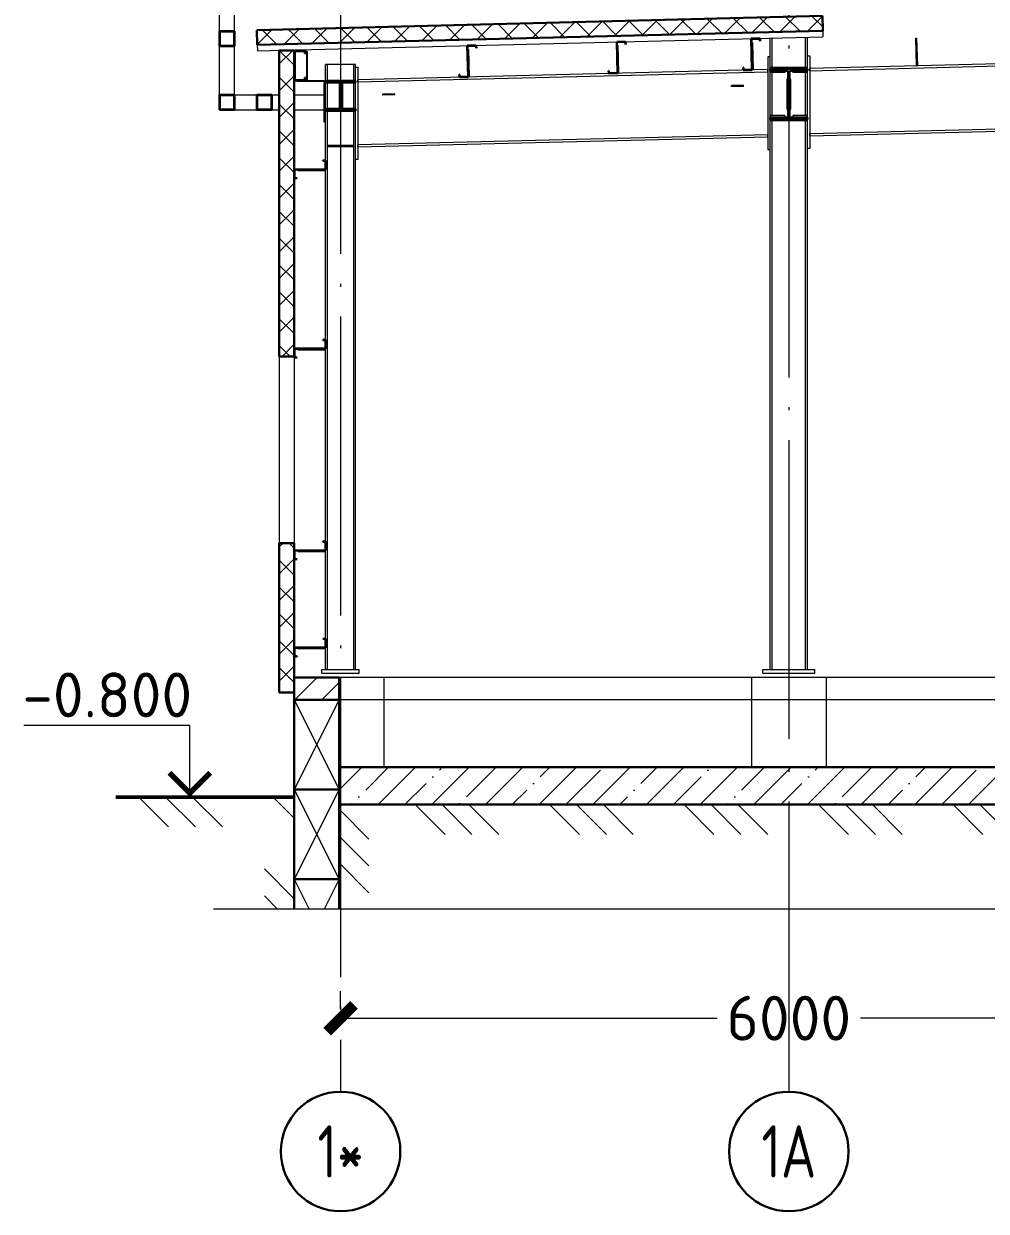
# Model space of a CAD drawing. Extents: x -965262 to 1142518, y -357520 to 71675.
# Drawn here: x 854298 to 860740, y -194244 to -186296 of the extents above; entities that cross this region are included whole.
import ezdxf

# ---------------------------------------------------------------- set-up
doc = ezdxf.new("R2010")
doc.units = 0
doc.header["$LTSCALE"] = 10
doc.linetypes.add('DOTE', pattern=[2.4200000000000004, 2, -0.2, 0.02, -0.2])
doc.layers.get('0').update_dxf_attribs({"linetype": 'CONTINUOUS', "lineweight": 30})
doc.layers.get('Defpoints').update_dxf_attribs({"linetype": 'CONTINUOUS'})
doc.layers.add('DOTE', color=7, linetype='DOTE', lineweight=9)
doc.styles.add('GOST 2.304', font='isocpeur.ttf', dxfattribs={"width": 0.75, "height": 250})
doc.styles.get("Standard").update_dxf_attribs({"font": 'isocpeur.ttf', "height": 300})
doc.dimstyles.get("Standard").update_dxf_attribs({"dimscale": 100, "dimtxt": 300, "dimasz": 1.8, "dimexe": 1.8, "dimexo": 0.625, "dimgap": 0.9, "dimtad": 0, "dimdec": 0, "dimzin": 0, "dimdsep": 46, "dimtxsty": 'Standard', "dimblk": 'ARCHTICK', "dimcen": 0.9, "dimclrd": 256, "dimclre": 256, "dimclrt": 256, "dimadec": 0, "dimazin": 0, "dimtfac": 1, "dimtdec": 0, "dimtofl": 0, "dimtmove": 0, "dimatfit": 3, "dimfxl": 1, "dimtolj": 1, "dimtzin": 0, "dimlwd": 15, "dimlwe": 15, "dimarcsym": 0})

# ---------------------------------------------------------------- blocks, each defined once
blk = doc.blocks.new('102')
at = {"lineweight": 15}
for p, q in [((299345.1883879518, 151719.6187579036), (299345.1883879518, 152092.6187667088)), ((299445.1883879518, 151719.6187613873), (299445.1883879518, 152092.6137300653)), ((303030.1883879518, 151467.6187667088), (303030.1883879518, 151673.2436230909)), ((303044.1883879518, 151476.6187667088), (303044.1883879518, 151673.5958492801)), ((303266.1883879518, 151476.6187667088), (303266.1883879518, 151679.1811502797)), ((303280.1883879518, 151467.6187667088), (303280.1883879518, 151679.5333764689)), ((304004.77531305, 151671.2712729513), (304010.7735219998, 151671.4178655648)), ((304009.2952519644, 151486.3264969985), (304004.77531305, 151671.2712729513)), ((304010.7735219998, 151671.4178655648), (304015.2934609142, 151486.473089612)), ((299345.1883879518, 151292.6188567088), (299345.1883879518, 151619.6187667088)), ((299445.1883879518, 151292.6188567088), (299445.1883879518, 151619.6137300653)), ((299932.1883879397, 151583.6850226842), (299926.1883879397, 151583.6850226842)), ((299926.1883879397, 151583.6850226842), (299926.1883879397, 151388.6850421843)), ((299932.1883879397, 151583.6850226842), (299932.1883879397, 151388.6850421843)), ((301005.6873737243, 151597.3014670483), (301011.6855826741, 151597.4480596618)), ((301010.2073126386, 151412.3566910956), (301005.6873737243, 151597.3014670483)), ((301011.6855826741, 151597.4480596618), (301016.2055215884, 151412.503283709)), ((302005.3833534997, 151621.9580690158), (302011.3815624495, 151622.1046616292)), ((302009.9032924138, 151437.013293063), (302005.3833534997, 151621.9580690158)), ((302011.3815624495, 151622.1046616292), (302015.9015013636, 151437.1598856765)), ((302905.1097327764, 151644.1490107237), (302911.1079417262, 151644.2956033371)), ((302909.6296716908, 151459.204234771), (302905.1097327764, 151644.1490107237)), ((302911.1079417262, 151644.2956033371), (302915.6278806406, 151459.3508273844)), ((300255.1883879518, 151495.7287667088), (300055.1883879518, 151495.7287667088)), ((300055.1883879518, 151386.6187667088), (300055.1883879518, 151495.7287667088)), ((300067.1883879518, 151386.6187667088), (300067.1883879518, 151495.7287667088)), ((300243.1883879518, 151386.6187667088), (300243.1883879518, 151495.7287667088)), ((300255.1883879518, 151386.6187667088), (300255.1883879518, 151495.7287667088)), ((303030.1883879518, 151546.7379723792), (303015.1883879518, 151546.7379723792)), ((303015.1883879518, 151546.7379723792), (303015.1883879518, 150926.7379723792)), ((303280.188387952, 151553.6439204747), (303295.188387952, 151553.6439204747)), ((303295.188387952, 151553.6439204747), (303295.188387952, 150933.6439204747)), ((306015.1883879518, 151535.7986987877), (303295.1883879518, 151468.7123458277)), ((303295.1883879518, 151454.7080882502), (306015.1883879518, 151521.7944412101)), ((300255.1883879518, 151479.0350169068), (300270.1883879518, 151479.0350169068)), ((300255.1883879518, 151386.6187667088), (300255.1883879518, 151479.0350169068)), ((300270.1883879518, 151479.0350169068), (300270.1883879518, 150859.0350169068)), ((303015.1883879518, 151461.8063977289), (300270.1883879518, 151394.1034422602)), ((300270.1883879518, 151380.0991846826), (303015.1883879518, 151447.8021401514)), ((303015.1883879518, 151447.8021401514), (303015.1883879518, 151461.8063977289)), ((303030.1883879518, 151141.6187667088), (303030.1883879518, 151453.6187667088)), ((303277.6883879518, 151476.6187667088), (303032.6883879518, 151476.6187667088)), ((303032.6883879518, 151476.6187667088), (303032.6883879518, 151467.6187667088)), ((303032.6883879518, 151453.6187667088), (303032.6883879518, 151441.6187667088)), ((303127.6883879518, 151441.6187667088), (303032.6883879518, 151441.6187667088)), ((303044.1883879518, 151153.6187667088), (303044.1883879518, 151441.6187667088)), ((303127.6883879518, 151453.6187667088), (303127.6883879518, 151441.6187667088)), ((303182.6883879518, 151453.6187667088), (303182.6883879518, 151441.6187667088)), ((303277.6883879518, 151441.6187667088), (303182.6883879518, 151441.6187667088)), ((303266.1883879518, 151153.6187667088), (303266.1883879518, 151441.6187667088)), ((303277.6883879518, 151476.6187667088), (303277.6883879518, 151467.6187667088)), ((303277.6883879518, 151453.6187667088), (303277.6883879518, 151441.6187667088)), ((303280.1883879518, 151141.6187667088), (303280.1883879518, 151453.6187667088)), ((303295.1883879518, 151454.7080882502), (303295.1883879518, 151468.7123458277)), ((299865.188387946, 151388.6847796297), (300055.188387952, 151388.6847796297)), ((299865.188387946, 151382.6847796297), (299865.188387946, 151388.6847796297)), ((300055.188387952, 151382.6847796297), (299865.188387946, 151382.6847796297)), ((299932.1883879397, 151388.6850421843), (299926.1883879397, 151388.6850421843)), ((300055.1883879518, 151372.6187667088), (300043.1883879518, 151372.6187667088)), ((300043.1883879518, 151372.6187667088), (300043.1883879518, 151112.6187667088)), ((300055.1883879518, 151198.6187667088), (300055.1883879518, 151374.6187667088)), ((300055.1883879518, 151198.6187667088), (300055.1883879518, 151372.6187667088)), ((300067.1883879518, 151198.6187667088), (300067.1883879518, 151374.6187667088)), ((300159.1883879518, 151356.6187673759), (300168.1883879518, 151356.6187673759)), ((300168.1883879518, 151374.6187730188), (300168.1883879518, 151198.6187691177)), ((300243.1883879518, 151198.6187667088), (300243.1883879518, 151374.6187667088)), ((300255.1883879518, 151198.6187667088), (300255.1883879518, 151374.6187667088)), ((300255.1883879518, 151198.6187667088), (300255.1883879518, 151374.6187667088)), ((300270.1883879518, 151380.0991846826), (300270.1883879518, 151394.1034422602)), ((302852.1115405185, 151357.7538426924), (302772.1358940466, 151355.781315322)), ((302772.3331468625, 151347.7837474838), (302772.1358940466, 151355.781315322)), ((302852.3087933343, 151349.7562748542), (302772.3331468625, 151347.7837474838)), ((302852.3087933343, 151349.7562748542), (302852.1115405185, 151357.7538426924)), ((303150.6883879518, 151397.6187667088), (303141.6883879518, 151397.6187667088)), ((303141.6883879518, 151397.6187667088), (303141.6883879518, 151197.6187667088)), ((303168.6883879518, 151397.6187667088), (303159.6883879518, 151397.6187667088)), ((303168.6883879518, 151197.6187667088), (303168.6883879518, 151397.6187667088)), ((299445.1883879518, 151292.6187667088), (299595.1833513083, 151292.6187667088)), ((299695.1883879518, 151292.6187667088), (299745.1883879515, 151292.6187667088)), ((299845.1883879517, 151292.6187667088), (300043.1883879518, 151292.6187667088)), ((300518.91814795, 151300.2077266963), (300438.942495096, 151298.2351991685)), ((300439.1397479118, 151290.2376313303), (300438.942495096, 151298.2351991685)), ((300519.1154007658, 151292.2101588581), (300439.1397479118, 151290.2376313303)), ((300519.1154007658, 151292.2101588581), (300518.91814795, 151300.2077266963)), ((299445.1883791466, 151192.6187667088), (299595.1883879518, 151192.6187667088)), ((299695.1883791466, 151192.6187667088), (299745.1883879515, 151192.6187667088)), ((299845.1883879517, 151192.6187667088), (300043.1883879518, 151192.6187667088)), ((300055.1883879518, 150852.6187667088), (300055.1883879518, 151186.6187667088)), ((300055.1883879518, 151112.6187667088), (300055.1883879518, 151186.6187667088)), ((300067.1883879518, 147447.6187667088), (300067.1883879518, 151186.6187667088)), ((300168.1883879518, 151216.6187679534), (300159.1883879518, 151216.6187679534)), ((300243.1883879518, 147447.6187667088), (300243.1883879518, 151186.6187667088)), ((300255.1883879518, 147447.6187667088), (300255.1883879518, 151186.6187667088)), ((300255.1883879518, 150859.0350169068), (300255.1883879518, 151186.6187667088)), ((303141.6883879518, 151197.6187667088), (303150.6883879518, 151197.6187667088)), ((303159.6883879518, 151197.6187667088), (303168.6883879518, 151197.6187667088)), ((300043.1883879518, 151112.6187667088), (300055.1883879518, 151112.6187667088)), ((303030.1883879518, 147447.6187667088), (303030.1883879518, 151127.6187667088)), ((303127.6883879518, 151153.6187667088), (303032.6883879518, 151153.6187667088)), ((303032.6883879518, 151153.6187667088), (303032.6883879518, 151141.6187667088)), ((303032.6883879518, 151127.6187667088), (303032.6883879518, 151118.6187667088)), ((303277.6883879518, 151118.6187667088), (303032.6883879518, 151118.6187667088)), ((303044.1883879518, 147447.6187667088), (303044.1883879518, 151118.6187667088)), ((303127.6883879518, 151153.6187667088), (303127.6883879518, 151141.6187667088)), ((303277.6883879518, 151153.6187667088), (303182.6883879518, 151153.6187667088)), ((303182.6883879518, 151153.6187667088), (303182.6883879518, 151141.6187667088)), ((303266.1883879518, 147447.6187667088), (303266.1883879518, 151118.6187667088)), ((303277.6883879518, 151153.6187667088), (303277.6883879518, 151141.6187667088)), ((303277.6883879518, 151127.6187667088), (303277.6883879518, 151118.6187667088)), ((303280.1883879518, 147447.6187667088), (303280.1883879518, 151127.6187667088)), ((306015.1883879518, 151099.6661056588), (303295.1883879518, 151032.5797526989)), ((303015.1883879518, 151025.6738046001), (300270.1883879518, 150957.9708491314)), ((303015.1883879518, 151011.6695470226), (303015.1883879518, 151025.6738046001)), ((303295.1883879518, 151018.5754951214), (306015.1883879518, 151085.6618480813)), ((303295.1883879518, 151018.5754951214), (303295.1883879518, 151032.5797526989)), ((300067.6883879518, 150943.9660166633), (300067.6883879518, 150952.9660166633)), ((300242.6883879518, 150952.9660166633), (300067.6883879518, 150952.9660166633)), ((300242.6883879518, 150943.9660166633), (300067.6883879518, 150943.9660166633)), ((300242.6883879518, 150943.9660166633), (300242.6883879518, 150952.9660166633)), ((300270.1883879518, 150943.9665915538), (303015.1883879518, 151011.6695470226)), ((300270.1883879518, 150943.9665915538), (300270.1883879518, 150957.9708491314)), ((300270.1883879518, 150859.0350169068), (300255.1883879518, 150859.0350169068)), ((303015.1883879518, 150926.7379723792), (303030.1883879518, 150926.7379723792)), ((303295.188387952, 150933.6439204747), (303280.188387952, 150933.6439204747)), ((299870.1883879518, 150792.6187667088), (299870.1883879518, 150786.6187667088)), ((299870.1883879518, 150786.6187667088), (300055.1883879518, 150786.6187667088)), ((300055.1883879518, 149652.6187667088), (300055.1883879518, 150792.6187667088)), ((299870.1883879518, 149592.6187667088), (299870.1883879518, 149586.6187667088)), ((299870.1883879518, 149586.6187667088), (300055.1883879518, 149586.6187667088)), ((300055.1883879518, 148302.6187667088), (300055.1883879518, 149592.6187667088)), ((299870.1883879518, 148242.6187667088), (299870.1883879518, 148236.6187667088)), ((299870.1883879518, 148236.6187667088), (300055.1883879518, 148236.6187667088)), ((300055.1883879518, 147652.6187667088), (300055.1883879518, 148242.6187667088)), ((299870.1883879518, 147592.6187667088), (299870.1883879518, 147586.6187667088)), ((299870.1883879518, 147586.6187667088), (300055.1883879518, 147586.6187667088)), ((300055.1883879518, 147447.6187667088), (300055.1883879518, 147592.6187667088)), ((300030.1883879518, 147422.6187667088), (300030.1883879518, 147447.6187667088)), ((300030.1883879518, 147447.6187667088), (300280.1883879518, 147447.6187667088)), ((300280.1883879518, 147422.6187667088), (300280.1883879518, 147447.6187667088)), ((302980.1883879518, 147422.6187667594), (302980.1883879518, 147447.6187667594)), ((302980.1883879518, 147447.6187667594), (303330.1883879518, 147447.6187667594)), ((303330.1883879518, 147422.6187667594), (303330.1883879518, 147447.6187667594)), ((300030.1883879518, 147422.6187667088), (300280.1883879518, 147422.6187667088)), ((302980.1883879518, 147422.6187667594), (303330.1883879518, 147422.6187667594))]:
    blk.add_line(p, q, dxfattribs=at)
for p, q in [((299345.1883879518, 151619.6187667088), (299345.1883879518, 151719.6187667088)), ((299345.1883879518, 151719.6187667088), (299445.1883879518, 151719.6187667088)), ((299442.8883879518, 151717.3187667088), (299347.4883879519, 151717.3187667088)), ((299347.4883879519, 151717.3187667088), (299347.4883879519, 151621.9187667088)), ((299442.8883879518, 151621.9187667088), (299442.8883879518, 151717.3187667088)), ((299445.1883879518, 151719.6187667088), (299445.1883879518, 151619.6187667088)), ((299445.1883879518, 151619.6187667088), (299345.1883879518, 151619.6187667088)), ((299347.4883879519, 151621.9187667088), (299442.8883879518, 151621.9187667088)), ((303030.1883879518, 151453.6187667088), (303030.1883879518, 151467.6187667088)), ((303030.1883879518, 151467.6187667088), (303280.1883879518, 151467.6187667088)), ((303150.6883879518, 151453.6187667088), (303030.1883879518, 151453.6187667088)), ((303277.6883879518, 151467.6187667088), (303032.6883879518, 151467.6187667088)), ((303127.6883879518, 151453.6187667088), (303032.6883879518, 151453.6187667088)), ((303150.6883879518, 151141.6187667088), (303150.6883879518, 151453.6187667088)), ((303280.1883879518, 151453.6187667088), (303159.6883879518, 151453.6187667088)), ((303159.6883879518, 151453.6187667088), (303159.6883879518, 151141.6187667088)), ((303277.6883879518, 151453.6187667088), (303182.6883879518, 151453.6187667088)), ((303280.1883879518, 151467.6187667088), (303280.1883879518, 151453.6187667088)), ((300055.1883879518, 151374.6187667088), (300055.1883879518, 151386.6187667088)), ((300055.1883879518, 151386.6187667088), (300255.1883879518, 151386.6187667088)), ((300151.1883879518, 151374.6187667088), (300055.1883879518, 151374.6187667088)), ((300151.1883879518, 151198.6187667088), (300151.1883879518, 151374.6187667088)), ((300255.1883879518, 151374.6187667088), (300159.1883879518, 151374.6187667088)), ((300159.1883879518, 151374.6187667088), (300159.1883879518, 151198.6187667088)), ((300255.1883879518, 151386.6187667088), (300255.1883879518, 151374.6187667088)), ((299345.1883879518, 151192.6187667088), (299345.1883879518, 151292.6187667088)), ((299345.1883879518, 151292.6187667088), (299445.1883879518, 151292.6187667088)), ((299442.8883879518, 151290.3187667088), (299347.4883879519, 151290.3187667088)), ((299347.4883879519, 151290.3187667088), (299347.4883879519, 151194.9187667088)), ((299442.8883879518, 151194.9187667088), (299442.8883879518, 151290.3187667088)), ((299445.1883879518, 151292.6187667088), (299445.1883879518, 151192.6187667088)), ((299595.1883879518, 151192.6187667088), (299595.1883879518, 151292.6187667088)), ((299595.1883879518, 151292.6187667088), (299695.1883879518, 151292.6187667088)), ((299692.8883879518, 151290.3187667088), (299597.4883879519, 151290.3187667088)), ((299597.4883879519, 151290.3187667088), (299597.4883879519, 151194.9187667088)), ((299692.8883879518, 151194.9187667088), (299692.8883879518, 151290.3187667088)), ((299695.1883879518, 151292.6187667088), (299695.1883879518, 151192.6187667088)), ((299445.1883879518, 151192.6187667088), (299345.1883879518, 151192.6187667088)), ((299347.4883879519, 151194.9187667088), (299442.8883879518, 151194.9187667088)), ((299695.1883879518, 151192.6187667088), (299595.1883879518, 151192.6187667088)), ((299597.4883879519, 151194.9187667088), (299692.8883879518, 151194.9187667088)), ((300055.1883879518, 151186.6187667088), (300055.1883879518, 151198.6187667088)), ((300055.1883879518, 151198.6187667088), (300151.1883879518, 151198.6187667088)), ((300055.1883879518, 151186.6187667088), (300255.1883879518, 151186.6187667088)), ((300159.1883879518, 151198.6187667088), (300255.1883879518, 151198.6187667088)), ((300255.1883879518, 151198.6187667088), (300255.1883879518, 151186.6187667088)), ((303030.1883879518, 151127.6187667088), (303030.1883879518, 151141.6187667088)), ((303030.1883879518, 151141.6187667088), (303150.6883879518, 151141.6187667088)), ((303030.1883879518, 151127.6187667088), (303280.1883879518, 151127.6187667088)), ((303127.6883879518, 151141.6187667088), (303032.6883879518, 151141.6187667088)), ((303277.6883879518, 151127.6187667088), (303032.6883879518, 151127.6187667088)), ((303159.6883879518, 151141.6187667088), (303280.1883879518, 151141.6187667088)), ((303277.6883879518, 151141.6187667088), (303182.6883879518, 151141.6187667088)), ((303280.1883879518, 151141.6187667088), (303280.1883879518, 151127.6187667088)), ((299845.1883879518, 150734.2187667087), (299845.1883879518, 150794.2187667087)), ((299845.1883879518, 150794.2187667087), (300053.5883879517, 150794.2187667087)), ((300055.1883879518, 150792.6187667088), (299846.7883879519, 150792.6187667088)), ((299846.7883879519, 150792.6187667088), (299846.7883879519, 150735.8187667088)), ((300036.1883879518, 150851.0187667088), (300036.1883879518, 150852.6187667088)), ((300036.1883879518, 150852.6187667088), (300055.1883879518, 150852.6187667088)), ((300053.5883879517, 150851.0187667088), (300036.1883879518, 150851.0187667088)), ((300053.5883879517, 150794.2187667087), (300053.5883879517, 150851.0187667088)), ((300055.1883879518, 150852.6187667088), (300055.1883879518, 150792.6187667088)), ((299845.1883879518, 150734.2187667087), (299864.1883879518, 150734.2187667087)), ((299846.7883879519, 150735.8187667088), (299864.1883879518, 150735.8187667088)), ((299864.1883879518, 150735.8187667088), (299864.1883879518, 150734.2187667087)), ((299845.1883879518, 149534.2187667087), (299845.1883879518, 149594.2187667087)), ((299845.1883879518, 149594.2187667087), (300053.5883879517, 149594.2187667087)), ((300055.1883879518, 149592.6187667088), (299846.7883879519, 149592.6187667088)), ((299846.7883879519, 149592.6187667088), (299846.7883879519, 149535.8187667088)), ((300036.1883879518, 149651.0187667088), (300036.1883879518, 149652.6187667088)), ((300036.1883879518, 149652.6187667088), (300055.1883879518, 149652.6187667088)), ((300053.5883879517, 149651.0187667088), (300036.1883879518, 149651.0187667088)), ((300053.5883879517, 149594.2187667087), (300053.5883879517, 149651.0187667088)), ((300055.1883879518, 149652.6187667088), (300055.1883879518, 149592.6187667088)), ((299845.1883879518, 149534.2187667087), (299864.1883879518, 149534.2187667087)), ((299846.7883879519, 149535.8187667088), (299864.1883879518, 149535.8187667088)), ((299864.1883879518, 149535.8187667088), (299864.1883879518, 149534.2187667087)), ((299845.1883879518, 148184.2187667087), (299845.1883879518, 148244.2187667087)), ((299845.1883879518, 148244.2187667087), (300053.5883879517, 148244.2187667087)), ((300055.1883879518, 148242.6187667088), (299846.7883879519, 148242.6187667088)), ((299846.7883879519, 148242.6187667088), (299846.7883879519, 148185.8187667088)), ((300036.1883879518, 148301.0187667088), (300036.1883879518, 148302.6187667088)), ((300036.1883879518, 148302.6187667088), (300055.1883879518, 148302.6187667088)), ((300053.5883879517, 148301.0187667088), (300036.1883879518, 148301.0187667088)), ((300053.5883879517, 148244.2187667087), (300053.5883879517, 148301.0187667088)), ((300055.1883879518, 148302.6187667088), (300055.1883879518, 148242.6187667088)), ((299845.1883879518, 148184.2187667087), (299864.1883879518, 148184.2187667087)), ((299846.7883879519, 148185.8187667088), (299864.1883879518, 148185.8187667088)), ((299864.1883879518, 148185.8187667088), (299864.1883879518, 148184.2187667087)), ((300036.1883879518, 147651.0187667088), (300036.1883879518, 147652.6187667088)), ((300036.1883879518, 147652.6187667088), (300055.1883879518, 147652.6187667088)), ((300053.5883879517, 147651.0187667088), (300036.1883879518, 147651.0187667088)), ((300053.5883879517, 147594.2187667087), (300053.5883879517, 147651.0187667088)), ((300055.1883879518, 147652.6187667088), (300055.1883879518, 147592.6187667088)), ((299845.1883879518, 147534.2187667087), (299845.1883879518, 147594.2187667087)), ((299845.1883879518, 147594.2187667087), (300053.5883879517, 147594.2187667087)), ((299845.1883879518, 147534.2187667087), (299864.1883879518, 147534.2187667087)), ((300055.1883879518, 147592.6187667088), (299846.7883879519, 147592.6187667088)), ((299846.7883879519, 147592.6187667088), (299846.7883879519, 147535.8187667088)), ((299846.7883879519, 147535.8187667088), (299864.1883879518, 147535.8187667088)), ((299864.1883879518, 147535.8187667088), (299864.1883879518, 147534.2187667087))]:
    blk.add_line(p, q)
blk = doc.blocks.new('_ArchTick')
at = {"color": 0, "linetype": 'ByBlock', "lineweight": 0, "const_width": 0.4}
blk.add_lwpolyline([(-0.5, -0.5), (0.5, 0.5)], dxfattribs=at)
blk = doc.blocks.new('*D625')
at = {"lineweight": 15, "transparency": 16777216}
for p, q in [((856418.2524775865, -192889.1247830632), (856418.2524775865, -192771.6247830631)), ((862418.2524775867, -192889.1247830632), (862418.2524775867, -192771.6247830631)), ((856418.2524775865, -192951.6247830631), (858938.2524775866, -192951.6247830631)), ((862418.2524775867, -192951.6247830631), (859898.2524775866, -192951.6247830631))]:
    blk.add_line(p, q, dxfattribs=at)
at = {"layer": 'Defpoints', "color": 0, "lineweight": 15, "transparency": 16777216}
for p in [(856418.2524775865, -192951.6247830632), (856418.2524775865, -192951.6247830631), (862418.2524775867, -192951.6247830632)]:
    blk.add_point(p, dxfattribs=at)
at = {"lineweight": 15, "transparency": 16777216, "xscale": 180, "yscale": 180, "zscale": 180, "rotation": 180}
blk.add_blockref('_ArchTick', (856418.2524775865, -192951.6247830631), dxfattribs=at)
at = {"lineweight": 15, "transparency": 16777216, "xscale": 180, "yscale": 180, "zscale": 180}
blk.add_blockref('_ArchTick', (862418.2524775867, -192951.6247830631), dxfattribs=at)
at = {"lineweight": 15, "transparency": 16777216, "insert": (859418.2524775866, -192951.6247830631), "char_height": 300, "attachment_point": 5}
blk.add_mtext('\\A1;6000', dxfattribs=at)

msp = doc.modelspace()

# ---------------------------------------------------------------- hatches: boundary and pattern name
at = {"lineweight": 15}
h = msp.add_hatch(dxfattribs=at)
h.set_pattern_fill('ANSI37', color=30, scale=40, angle=90, style=0)
h.set_pattern_definition([(135, (804109.610140237, -176940.2286727696), (-89.80256121069154, -89.80256121069152), []), (225, (804109.610140237, -176940.2286727696), (89.80256121069152, -89.80256121069154), [])])
h.paths.add_polyline_path([(855860.7675830631, -186437.6187948938), (859645.7675830636, -186342.391928751), (859643.252477587, -186242.4235625323), (855858.2524775865, -186337.6504286752)])
h = msp.add_hatch(dxfattribs=at)
h.set_pattern_fill('ANSI37', color=30, scale=40, style=0)
h.set_pattern_definition([(45, (858478.1050421412, -198463.0475723362), (-89.80256121069152, 89.80256121069154), []), (135, (858478.1050421412, -198463.0475723362), (-89.80256121069154, -89.80256121069152), [])])
h.paths.add_polyline_path([(856108.252477587, -189771.8983749517), (856008.252477587, -189771.8983749517), (856008.252477587, -190671.8983749517), (856108.252477587, -190671.8983749517)], flags=17)
h.paths.add_polyline_path([(856108.252477587, -190671.8983749517), (856008.252477587, -190671.8983749517), (856008.252477587, -190771.8983749517), (856108.252477587, -190771.8983749517)], flags=16)
h.paths.add_polyline_path([(856008.252477587, -190771.8983749517), (856108.252477587, -190771.8983749517), (856108.252477587, -186473.9208779562), (856008.252477587, -186473.9208779562)])
h.paths.add_polyline_path([(856108.2524775872, -190671.8983749517), (856008.252477587, -190671.8983749517), (856008.252477587, -188521.8983749517), (856108.2524775872, -188521.8983749517)])
h.paths.add_polyline_path([(856108.252477587, -190771.8983749517), (856008.252477587, -190771.8983749517), (856008.252477587, -190671.8983749517), (856108.252477587, -190671.8983749517)], flags=17)
edge = h.paths.add_edge_path(flags=16)
edge.add_line((856008.252477587, -190771.8983749517), (856108.2524775872, -190771.8983749517))
h = msp.add_hatch(dxfattribs=at)
h.set_pattern_fill('ANSI35', color=256, scale=40, style=0)
h.set_pattern_definition([(45, (2194105.714102949, -226628.2848894402), (-179.605122421383, 179.6051224213831), []), (45, (2194285.319302949, -226628.2848894402), (-179.605122421383, 179.6051224213831), [317.5, -63.5, 0, -63.5])])
h.paths.add_polyline_path([(879194.9448179754, -190671.8983749517), (878122.2790572774, -190671.8983749517), (878122.2790572774, -190921.8983749517), (879194.9448179754, -190921.8983749517)], flags=17)
h.paths.add_polyline_path([(862398.252477587, -190671.8983749517), (862093.2524775872, -190671.8983749517), (862093.2524775872, -190821.8983749517), (862398.252477587, -190821.8983749517)], flags=16)
h.paths.add_polyline_path([(856408.2524775872, -190671.8983749517), (856108.252477587, -190671.8983749517), (856108.252477587, -190771.8983749517), (856108.2524775872, -190821.8983749517), (856408.2524775872, -190821.8983749517)])
h.paths.add_polyline_path([(862418.2524775867, -190671.8983749517), (862093.2524775872, -190671.8983749517), (862093.2524775872, -190821.8983749517), (862418.2524775867, -190821.8983749517)])
h.paths.add_polyline_path([(862543.2524775879, -190671.8983749517), (862418.2524775867, -190671.8983749517), (862418.2524775867, -190821.8983749517), (862543.2524775879, -190821.8983749517)])
h.paths.add_polyline_path([(859418.2524775867, -191271.8983749516), (856418.2524775867, -191271.8983749516), (856418.2524775867, -191521.8983749517), (859418.2524775867, -191521.8983749517)])
h.paths.add_polyline_path([(862398.2524775874, -191421.8983749512), (862398.2524775874, -191271.8983749516), (859418.2524775867, -191271.8983749516), (859418.2524775867, -191521.8983749517), (862398.252477587, -191521.8983749517)])
h.paths.add_polyline_path([(868418.2524775867, -190671.8983749517), (862743.2524775879, -190671.8983749517), (862743.2524775879, -190821.8983749517), (862698.2524775872, -190821.8983749517), (862698.2524775872, -190921.8983749517), (868418.2524775867, -190921.8983749517)])
h.paths.add_polyline_path([(874418.2524775867, -190671.8983749517), (868418.2524775867, -190671.8983749517), (868418.2524775867, -190921.8983749517), (874418.2524775867, -190921.8983749517)])
h.paths.add_polyline_path([(879194.9448179754, -190671.8983749517), (874418.2524775867, -190671.8983749517), (874418.2524775867, -190921.8983749517), (879194.9448179754, -190921.8983749517)])
h = msp.add_hatch(dxfattribs=at)
h.set_pattern_fill('MCSHATCHBG', color=256, scale=40, angle=90, style=0, pattern_type=2)
h.set_pattern_definition([(135, (848492.0851669556, -196597.3651029798), (-449.9999271199941, -449.999927119994), []), (135, (848492.0851669556, -196417.3651029798), (-449.9999271199941, -449.999927119994), []), (135, (848492.0851669556, -197137.3651029798), (-449.9999271199941, -449.999927119994), [])])
h.paths.add_polyline_path([(854913.7883634351, -191671.8983749517), (854913.7883634351, -191471.8983749517), (856108.2524775872, -191471.8983749517), (856108.2524775872, -192221.6868467024), (855908.2524775872, -192221.6868467024), (855908.2524775872, -191671.8983749517)])
h.paths.add_polyline_path([(856408.2524775874, -192221.6868467024), (856408.2524775874, -191521.8983749517), (862398.2524775874, -191521.8983749516), (862398.2524775872, -192021.8983749517), (862698.252477587, -192021.8983749517), (862698.2524775872, -190921.8983749517), (878122.2790572774, -190921.8983749512), (878122.2790572776, -191121.8983749516), (862898.252477587, -191121.8983749563), (862898.2524775874, -192221.8983749516), (862198.2524775874, -192221.8983749517), (862198.252477587, -191721.8983749516), (856608.2524775872, -191721.8983749516), (856608.2524775874, -192221.6868467024), (856418.252477587, -192221.6868467024)])

# ---------------------------------------------------------------- linework, layer by layer
at = {"color": 30}
for p, q in [((855858.2524775867, -186337.6504286752, 6899.24516605563), (859643.252477587, -186242.4235625323, 6899.24516605563)), ((859643.252477587, -186242.4235625323, 8350.535095824747), (859645.7675830636, -186342.391928751, 6899.24516605563)), ((855860.7675830631, -186437.6187948938, 6899.24516605563), (855858.2524775865, -186337.6504286753, 6899.24516605563)), ((855860.7675830636, -186437.6187948938, 6899.24516605563), (859645.7675830636, -186342.391928751, 6899.24516605563)), ((856008.252477587, -186473.9208779562, 8350.535095824747), (856008.2524775867, -188521.8983749517, 8350.535095824747)), ((856008.252477587, -186473.9208779562, 8350.535095824747), (856108.2524775872, -186473.9208779562, 8350.535095824747)), ((856108.252477587, -186473.9208779562, 8350.535095824747), (856108.2524775872, -188521.8983749517, 8350.535095824747)), ((856008.252477587, -188521.8983749517, 8350.535095824747), (856108.252477587, -188521.8983749517, 8350.535095824747)), ((856008.252477587, -189771.8983749517, 8350.535095824747), (856108.252477587, -189771.8983749517, 8350.535095824747)), ((856008.252477587, -189771.8983749517, 8350.535095824747), (856008.252477587, -190771.8983749517, 8350.535095824747)), ((856108.252477587, -189771.8983749517, 8350.535095824747), (856108.252477587, -190771.8983749517, 8350.535095824747)), ((856008.252477587, -190771.8983749517, 8350.535095824747), (856108.252477587, -190771.8983749517, 8350.535095824747))]:
    msp.add_line(p, q, dxfattribs=at)
at = {"color": 30, "lineweight": 15}
for p, q in [((855861.7736252539, -186477.6061413813, 6899.24516605563), (859646.7736252539, -186382.3792752386, 6899.24516605563)), ((859645.7675830636, -186342.391928751, 6899.24516605563), (859646.7736252542, -186382.3792752386, 6899.24516605563)), ((855860.7675830636, -186437.6187948938, 6899.24516605563), (855861.7736252542, -186477.6061413813, 6899.24516605563)), ((856008.2524775867, -188521.8983749517, 8350.535095824747), (856008.252477587, -189771.8983749517, 8350.535095824747)), ((856108.252477587, -188521.8983749517, 8350.535095824747), (856108.252477587, -189771.8983749517, 8350.535095824747))]:
    msp.add_line(p, q, dxfattribs=at)
for p, q in [((857266.5452677982, -186442.3937633513, 8350.535095824747), (857326.5273572875, -186440.9278368497, 8350.535095824747)), ((857271.6369191806, -186650.7315541771, 8350.535095824747), (857266.5452677982, -186442.3937633513, 8350.535095824747)), ((857324.9669262746, -186442.5664506096, 8350.535095824747), (857268.183881558, -186443.9541943644, 8350.535095824747)), ((857268.183881558, -186443.9541943644, 8350.535095824747), (857273.2755329402, -186652.2919851902, 8350.535095824747)), ((857325.3920449598, -186459.9612565613, 8350.535095824747), (857324.9669262746, -186442.5664506096, 8350.535095824747)), ((857326.5273572875, -186440.9278368497, 8350.535095824747), (857326.9915673463, -186459.922165188, 8350.535095824747)), ((858266.2412475736, -186417.737161384, 8350.535095824747), (858326.2233370629, -186416.2712348823, 8350.535095824747)), ((858271.332898956, -186626.0749522096, 8350.535095824747), (858266.2412475736, -186417.737161384, 8350.535095824747)), ((858324.66290605, -186417.9098486421, 8350.535095824747), (858267.8798613334, -186419.2975923971, 8350.535095824747)), ((858267.8798613334, -186419.2975923971, 8350.535095824747), (858272.9715127156, -186627.6353832228, 8350.535095824747)), ((858325.0880247352, -186435.3046545939, 8350.535095824747), (858324.66290605, -186417.9098486421, 8350.535095824747)), ((858326.2233370629, -186416.2712348823, 8350.535095824747), (858326.6875471217, -186435.2655632205, 8350.535095824747)), ((859165.9676268504, -186395.546219676, 8350.535095824747), (859225.9497163396, -186394.0802931744, 8350.535095824747)), ((859171.0592782327, -186603.8840105017, 8350.535095824747), (859165.9676268504, -186395.546219676, 8350.535095824747)), ((859224.3892853267, -186395.7189069341, 8350.535095824747), (859167.6062406101, -186397.1066506892, 8350.535095824747)), ((859167.6062406101, -186397.1066506892, 8350.535095824747), (859172.6978919923, -186605.4444415149, 8350.535095824747)), ((859224.8144040119, -186413.113712886, 8350.535095824747), (859224.3892853267, -186395.7189069341, 8350.535095824747)), ((859225.9497163396, -186394.0802931744, 8350.535095824747), (859226.4139263984, -186413.0746215126, 8350.535095824747)), ((856180.0524775747, -186495.8323620306, 6899.24516605563), (856183.2524775746, -186495.8323620306, 6899.24516605563)), ((858212.5252131678, -186610.1069813862, 8350.535095824747), (858214.124735554, -186610.0678900128, 8350.535095824747)), ((858212.9894232263, -186629.1013097244, 8350.535095824747), (858212.5252131678, -186610.1069813862, 8350.535095824747)), ((858214.124735554, -186610.0678900128, 8350.535095824747), (858214.5498542397, -186627.4626959646, 8350.535095824747)), ((859112.2515924445, -186587.9160396783, 8350.535095824747), (859113.8511148307, -186587.8769483048, 8350.535095824747)), ((859112.715802503, -186606.9103680165, 8350.535095824747), (859112.2515924445, -186587.9160396783, 8350.535095824747)), ((859112.715802503, -186606.9103680165, 8350.535095824747), (859172.6969679005, -186605.4444640991, 8350.535095824747)), ((859113.8511148307, -186587.8769483048, 8350.535095824747), (859114.2762335164, -186605.2717542567, 8350.535095824747)), ((859114.2762335164, -186605.2717542567, 8350.535095824747), (859171.0592782327, -186603.8840105017, 8350.535095824747)), ((856180.0524775747, -186655.8323620306, 6899.24516605563), (856183.2524775746, -186655.8323620306, 6899.24516605563)), ((857212.8292333924, -186634.7635833535, 8350.535095824747), (857214.4287557786, -186634.7244919802, 8350.535095824747)), ((857213.2934434509, -186653.7579116919, 8350.535095824747), (857212.8292333924, -186634.7635833535, 8350.535095824747)), ((857213.2934434509, -186653.7579116919, 8350.535095824747), (857273.2746088484, -186652.2920077745, 8350.535095824747)), ((857214.4287557786, -186634.7244919802, 8350.535095824747), (857214.8538744643, -186652.1192979319, 8350.535095824747)), ((857214.8538744643, -186652.1192979319, 8350.535095824747), (857271.6369191806, -186650.7315541771, 8350.535095824747)), ((858212.9894232263, -186629.1013097244, 8350.535095824747), (858272.9705886238, -186627.6354058071, 8350.535095824747)), ((858214.5498542397, -186627.4626959646, 8350.535095824747), (858271.332898956, -186626.0749522096, 8350.535095824747)), ((856108.252477587, -190671.8983749517, 8350.535095824747), (856408.2524775872, -190671.8983749517, 8350.535095824747)), ((856108.2524775872, -190671.8983749517, 8350.535095824747), (856108.2524775872, -190821.8983749517, 8350.535095824747)), ((856408.2524775872, -190671.8983749517, 8350.535095824747), (856408.2524775872, -190821.8983749517, 8350.535095824747)), ((856108.2524775872, -190821.8983749517, 8350.535095824747), (856108.2524775872, -192221.6868467024, 9738.970268769046)), ((856108.252477587, -190821.8983749517, 8350.535095824747), (856408.2524775872, -190821.8983749517, 8350.535095824747)), ((856408.2524775872, -190821.8983749517, 8482.784408525138), (856408.2524775874, -192221.6868467024, 9716.924830624866)), ((856408.2524775872, -191271.8983749516, 8350.535095824747), (862398.2524775874, -191271.8983749516, 8350.535095824747)), ((856108.252477587, -191421.8983749517, 8350.535095824747), (856408.2524775872, -191421.8983749517, 8350.535095824747)), ((856408.2524775872, -191521.8983749516, 8350.535095824747), (862398.2524775874, -191521.8983749516, 8350.535095824747)), ((856108.252477587, -192021.8983749517, 8350.535095824747), (856408.2524775872, -192021.8983749517, 8350.535095824747)), ((856108.252477587, -192021.8983749517, 8350.535095824747), (856408.2524775872, -192021.8983749517, 8350.535095824747))]:
    msp.add_line(p, q)
at = {"lineweight": 15}
for p, q in [((862398.252477587, -190671.8983749517, 8350.535095824747), (856408.2524775872, -190671.8983749517, 8350.535095824747)), ((856708.2524775872, -190671.8983749517, 8350.535095824747), (856708.2524775872, -191271.8983749516, 8350.535095824747)), ((859168.2524775872, -190671.8983749517, 8350.535095824747), (859168.2524775872, -191271.8983749516, 8350.535095824747)), ((859668.2524775872, -190671.8983749517, 8350.535095824747), (859668.2524775872, -191271.8983749516, 8350.535095824747)), ((856108.252477587, -190821.8983749517, 8350.535095824747), (856408.2524775872, -191421.8983749517, 8350.535095824747)), ((856408.2524775872, -190821.8983749517, 8350.535095824747), (856108.252477587, -191421.8983749517, 8350.535095824747)), ((862398.252477587, -190821.8983749517, 8350.535095824747), (856408.2524775872, -190821.8983749517, 8350.535095824747)), ((856108.252477587, -191421.8983749517, 8350.535095824747), (856408.252477587, -192021.8983749517, 8350.535095824747)), ((856408.2524775872, -191421.8983749517, 8350.535095824747), (856108.252477587, -192021.8983749517, 8350.535095824747)), ((856108.252477587, -192021.8983749517, 8350.535095824747), (856208.1467134624, -192221.6868467024, 8350.535095824747)), ((856408.2524775872, -192021.8983749517, 8350.535095824747), (856308.358241712, -192221.6868467024, 8350.535095824747))]:
    msp.add_line(p, q, dxfattribs=at)
at = {"lineweight": 15, "ltscale": 100}
for p, q in [((855409.4840447039, -190991.8983750317, 8350.535095824747), (854298.0026259206, -190991.8983750317, 8350.535095824747)), ((855409.4840447039, -191471.8983749517, 8350.535095824747), (855409.4840447039, -190991.8983750317, 8350.535095824747))]:
    msp.add_line(p, q, dxfattribs=at)
at = {"lineweight": 50}
msp.add_line((854913.7883634351, -191471.8983749517, 8350.535095824747), (856108.2524775872, -191471.8983749517, 8350.535095824747), dxfattribs=at)
at = {"elevation": 6899.245166055625}
for points in [[(856183.2524775746, -186655.8323620306), (856183.2524775746, -186669.4323620307, -0.414213562373095), (856176.8524775745, -186675.8323620306), (856114.6524775748, -186675.8323620306, -0.4142135623729189), (856108.2524775746, -186669.4323620307), (856108.2524775744, -186482.2323620308, -0.414213562373095), (856114.6524775745, -186475.8323620306), (856176.8524775745, -186475.8323620306, -0.414213562373095), (856183.2524775746, -186482.2323620308), (856183.2524775746, -186495.8323620306)], [(856180.0524775747, -186655.8323620306), (856180.0524775747, -186669.4323620307, -0.414213562373095), (856176.8524775747, -186672.6323620307), (856114.6524775745, -186672.6323620307, -0.414213562373274), (856111.4524775746, -186669.4323620307), (856111.4524775746, -186482.2323620308, -0.414213562373095), (856114.6524775748, -186479.0323620307), (856176.8524775747, -186479.0323620307, -0.414213562373095), (856180.0524775747, -186482.2323620308), (856180.0524775747, -186495.8323620306)]]:
    msp.add_lwpolyline(points, format="xyb", dxfattribs=at)
at = {"lineweight": 15, "ltscale": 100, "const_width": 35.999999994, "elevation": 9435.631743178215}
msp.add_lwpolyline([(855272.2120132053, -191309.170507212), (855409.4840447039, -191446.4425387104), (855546.7560762025, -191309.170507212)], dxfattribs=at)
at = {"color": 5, "lineweight": 15, "ltscale": 10, "extrusion": (0, 1, 0), "elevation": -192221.6868467024}
for points in [[(-855866.0110683327, 10159.02951648102), (-855566.9966139377, 10183.32676041865)], [(-866744.9664006452, 9275.030005384702), (-855866.0110683327, 10159.02951648102)]]:
    msp.add_lwpolyline(points, dxfattribs=at)
at = {"layer": 'DOTE', "lineweight": 5, "ltscale": 100, "extrusion": (0, -1, 0)}
for p, q in [((859418.2524775865, -184242.4375335418, 6899.24516605563), (859418.2524775867, -193443.8917609691, 6899.24516605563)), ((856418.2524775865, -185836.1782366827, 6899.24516605563), (856418.2524775867, -193443.8917609691, 6899.24516605563))]:
    msp.add_line(p, q, dxfattribs=at)
at = {"layer": 'DOTE', "linetype": 'Continuous', "lineweight": 30}
for centre in [(856418.2524775867, -193843.8917609688, 6899.24516605563), (859418.2524775865, -193843.8917609688, 6899.24516605563)]:
    msp.add_circle(centre, 400, dxfattribs=at)

# ---------------------------------------------------------------- block references
msp.add_blockref('102', (556263.0640896354, -338064.5171416604, 8350.535095824747))

# ---------------------------------------------------------------- texts
at = {"lineweight": 15, "ltscale": 100, "style": 'GOST 2.304'}
msp.add_text('-0.800', height=299.99999995, dxfattribs=at).set_placement((854288.9376811578, -190937.8983750407, 8350.535095824747))
at = {"layer": 'DOTE', "linetype": 'Continuous', "lineweight": 30, "ltscale": 100, "char_height": 350, "width": 800.00000000004, "attachment_point": 5, "style": 'GOST 2.304'}
for s, insert in [('1*', (856418.2524775867, -193843.8917609691, 6899.245166055655)), ('1A', (859418.252477586, -193843.8917609691, 6899.245166055655))]:
    msp.add_mtext(s, dxfattribs=dict(at, insert=insert))

# ---------------------------------------------------------------- dimensions: what is measured, and where the dimension line sits
at = {"lineweight": 15}
dim = msp.add_linear_dim(base=(856418.2524775865, -192951.6247830631, 6899.24516605563), p1=(862418.2524775867, -192951.6247830632, 6899.24516605563), p2=(856418.2524775865, -192951.6247830632, 6899.24516605563), dimstyle='Standard', override={"dimdec": 0}, dxfattribs=at)
dim.commit()
dim.dimension.update_dxf_attribs({"geometry": '*D625', "text_midpoint": (859418.2524775866, -192951.6247830631, 6899.24516605563)})

doc.saveas('drawing.dxf')
